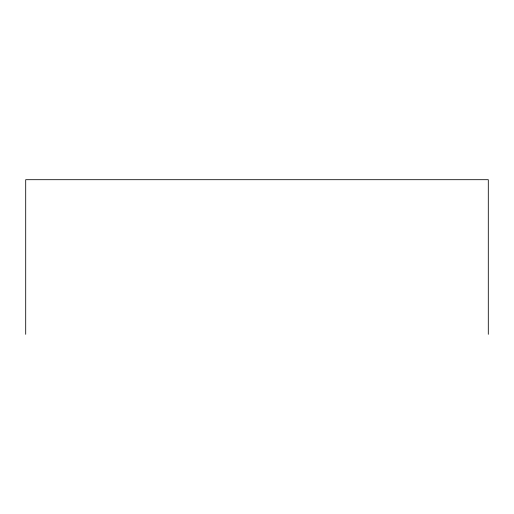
<?xml version="1.0" encoding="UTF-8"?>
<svg xmlns="http://www.w3.org/2000/svg" width="514" height="514" viewBox="0 0 514 514"><rect width="100%" height="100%" fill="white"/><g stroke="black" fill="none" stroke-linecap="round" stroke-linejoin="round"><path stroke-width="0.77" d="M488.3 334.306L488.3 179.694L25.7 179.694L25.7 334.306"/></g></svg>
